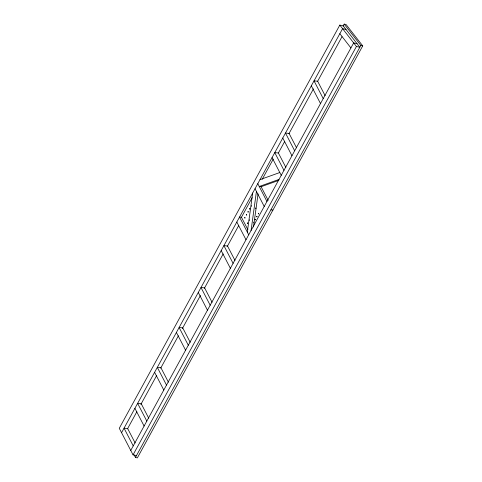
<?xml version="1.0" encoding="UTF-8"?>
<svg xmlns="http://www.w3.org/2000/svg" width="482" height="482" viewBox="0 0 482 482"><rect width="100%" height="100%" fill="white"/><g stroke="black" fill="none" stroke-linecap="round" stroke-linejoin="round"><path stroke-width="0.72" d="M247.308 232.089L252.676 193.023M251.08 230.462L256.442 191.432M253.502 226.98L258.057 193.836M257.798 183.666L266.932 201.482M339.816 25.088L356.439 46.477L359.825 47.266L343.202 25.877L339.816 25.088L119.271 428.287L133.05 454.869L136.436 455.659M343.094 26.082L344.178 24.1L346.082 24.546L362.729 45.88L137.358 457.9L135.454 457.454L134.074 454.797M121.566 432.716L342.588 28.655L345.974 29.438M252.17 197.656L241.446 217.268L247.911 229.739M262.184 179.352L273.27 159.09M127.483 428.884L136.876 411.718M140.846 404.452L156.734 375.406M160.711 368.14L178.406 335.791M182.377 328.525L200.434 295.514M204.404 288.254L223.184 253.924M227.161 246.657L238.717 225.528M278.439 152.902L284.579 141.684M288.911 133.761L313.469 88.863M317.445 81.597L342.003 36.704M130.755 450.441L353.668 42.916L357.054 43.699M133.05 454.869L356.439 46.477M135.454 457.454L360.825 45.441L344.178 24.1M253.767 222.853L253.797 222.166M251.381 205.561L251.345 206.332M255.707 207.947L256.014 208.26L255.677 208.64M260.003 179.635L279.807 172.532M279.006 179.412L259.177 186.522L261.099 186.721L278.819 180.364M270.89 209.851L272.926 210.062M241.693 217.292L239.524 217.069L248.712 234.794M360.825 45.441L362.729 45.88M249.417 219.822L249.17 220.533M339.834 33.686L350.914 47.947M325.127 95.671L317.644 81.229L314.029 80.862L323.217 98.581M311.318 85.82L320.506 103.54M296.581 147.866L289.092 133.43L285.477 133.056L294.665 150.782M282.765 138.015L291.953 155.734M285.874 167.441L278.385 152.999L274.77 152.631L283.958 170.351M272.059 157.59L281.247 175.309M261.027 186.582L268.173 200.367M255.032 188.715L264.22 206.441M236.813 222.027L246.001 239.747M234.999 260.443L227.516 246.001L223.901 245.633L233.089 263.353M221.19 250.592L230.378 268.311M212.092 302.322L204.609 287.887L200.994 287.513L210.176 305.239M198.283 292.472L207.465 310.191M190.215 342.322L182.732 327.881L179.117 327.513L188.299 345.233M176.406 332.466L185.588 350.191M168.411 382.178L160.928 367.742L157.313 367.368L166.501 385.094M154.602 372.327L163.79 390.046M148.721 418.177L141.238 403.735L137.623 403.368L146.811 421.087M134.912 408.32L144.1 426.046M135.153 442.988L127.664 428.546L124.049 428.179L133.237 445.898M244.711 217.756C244.88 219.159 245.392 216.725 244.711 217.756M246.338 214.779C246.477 216.183 247.073 213.749 246.338 214.779M247.965 211.809C248.116 213.213 248.682 210.773 247.965 211.809M247.465 223.07C247.603 224.473 248.206 222.039 247.465 223.07M249.592 208.833C249.754 210.23 250.285 207.808 249.592 208.833M255.105 219.467C255.273 220.877 255.785 218.418 255.105 219.467M256.731 216.49C256.888 217.894 257.436 215.466 256.731 216.49M258.358 213.52C258.509 214.924 259.075 212.484 258.358 213.52"/></g></svg>
